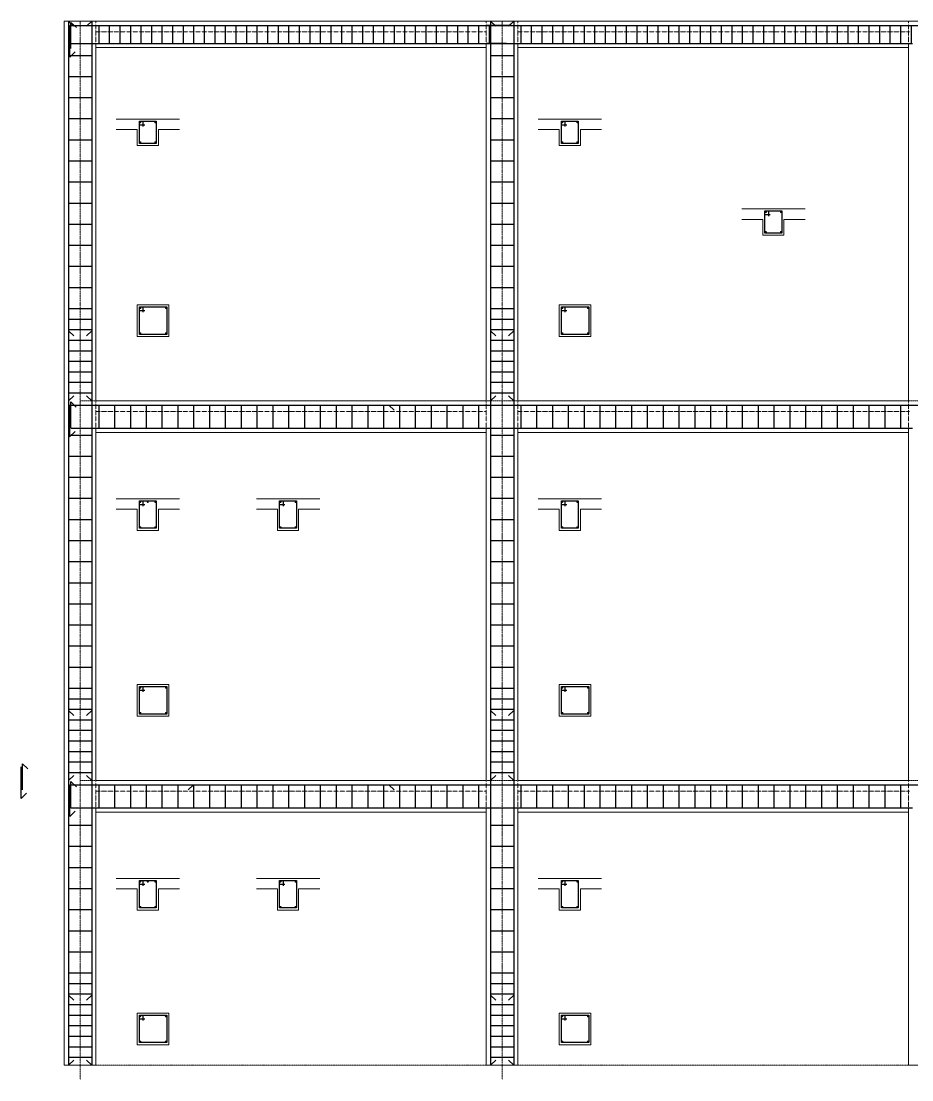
# Model space of a CAD drawing. Extents: x -79995 to 347433, y -157641 to 104789.
# Drawn here: x -71492 to -63050, y 21104 to 31143 of the extents above; entities that cross this region are included whole.
import ezdxf

# ---------------------------------------------------------------- set-up
doc = ezdxf.new("R2010")
doc.units = 0
doc.linetypes.add('ACAD_ISO03W100', pattern=[30, 12, -18])
doc.linetypes.add('ACAD_ISO10W100', pattern=[18, 12, -3, 0, -3])
for name, color, linetype, lineweight in [('NÉT KHUẤT KC', 4, 'CONTINUOUS', 9), ('NÉT THẤY KC', 7, 'CONTINUOUS', 20), ('NÉT ĐẬM Cốt thép - các nét cần nhấn mạnh', 1, 'CONTINUOUS', 30), ('TEXT NHỎ KC Dim - Ghi chú', 3, 'CONTINUOUS', 18), ('TRUC', 24, 'CONTINUOUS', 0)]:
    doc.layers.add(name, color=color, linetype=linetype, lineweight=lineweight)

# ---------------------------------------------------------------- blocks, each defined once
blk = doc.blocks.new('A$Ca5e4a220')
at = {"layer": 'NÉT ĐẬM Cốt thép - các nét cần nhấn mạnh'}
for p, q in [((51, 9900), (0, 9852)), ((51, 9900), (51, 0)), ((51, 0), (0, 48))]:
    blk.add_line(p, q, dxfattribs=at)
blk = doc.blocks.new('*U1927')
at = {"layer": 'NÉT ĐẬM Cốt thép - các nét cần nhấn mạnh'}
blk.add_line((-110, 0), (110, 0), dxfattribs=at)
blk = doc.blocks.new('*U1928')
at = {"layer": 'NÉT ĐẬM Cốt thép - các nét cần nhấn mạnh', "color": 0, "linetype": 'ByBlock', "lineweight": -2, "transparency": 16777216}
for p in [(0, 2200), (0, 2000), (0, 1800), (0, 1600), (0, 1400), (0, 1200), (0, 1000), (0, 800), (0, 600), (0, 400), (0, 200), (0, 0)]:
    blk.add_blockref('*U1927', p, dxfattribs=at)
blk = doc.blocks.new('*U1929')
at = {"layer": 'NÉT ĐẬM Cốt thép - các nét cần nhấn mạnh'}
blk.add_line((-110, 0), (110, 0), dxfattribs=at)
blk = doc.blocks.new('*U1930')
at = {"layer": 'NÉT ĐẬM Cốt thép - các nét cần nhấn mạnh', "color": 0, "linetype": 'ByBlock', "lineweight": -2, "transparency": 16777216}
for p in [(0, 600), (0, 400), (0, 200), (0, 0)]:
    blk.add_blockref('*U1929', p, dxfattribs=at)
blk = doc.blocks.new('*U1931')
at = {"layer": 'NÉT ĐẬM Cốt thép - các nét cần nhấn mạnh'}
blk.add_line((-110, 0), (110, 0), dxfattribs=at)
blk = doc.blocks.new('*U1932')
at = {"layer": 'NÉT ĐẬM Cốt thép - các nét cần nhấn mạnh', "color": 0, "linetype": 'ByBlock', "lineweight": -2, "transparency": 16777216}
for p in [(0, 3200), (0, 3000), (0, 2800), (0, 2600), (0, 2400), (0, 2200), (0, 2000), (0, 1800), (0, 1600), (0, 1400), (0, 1200), (0, 1000), (0, 800), (0, 600), (0, 400), (0, 200), (0, 0)]:
    blk.add_blockref('*U1931', p, dxfattribs=at)
blk = doc.blocks.new('*U1933')
at = {"layer": 'NÉT ĐẬM Cốt thép - các nét cần nhấn mạnh'}
blk.add_line((-110, 0), (110, 0), dxfattribs=at)
blk = doc.blocks.new('*U1934')
at = {"layer": 'NÉT ĐẬM Cốt thép - các nét cần nhấn mạnh', "color": 0, "linetype": 'ByBlock', "lineweight": -2, "transparency": 16777216}
for p in [(0, 600), (0, 400), (0, 200), (0, 0)]:
    blk.add_blockref('*U1933', p, dxfattribs=at)
blk = doc.blocks.new('*U1935')
at = {"layer": 'NÉT ĐẬM Cốt thép - các nét cần nhấn mạnh'}
blk.add_line((-110, 0), (110, 0), dxfattribs=at)
blk = doc.blocks.new('*U1936')
at = {"layer": 'NÉT ĐẬM Cốt thép - các nét cần nhấn mạnh', "color": 0, "linetype": 'ByBlock', "lineweight": -2, "transparency": 16777216}
for p in [(0, 3200), (0, 3000), (0, 2800), (0, 2600), (0, 2400), (0, 2200), (0, 2000), (0, 1800), (0, 1600), (0, 1400), (0, 1200), (0, 1000), (0, 800), (0, 600), (0, 400), (0, 200), (0, 0)]:
    blk.add_blockref('*U1935', p, dxfattribs=at)
blk = doc.blocks.new('*U1937')
at = {"layer": 'NÉT ĐẬM Cốt thép - các nét cần nhấn mạnh'}
blk.add_line((-110, 0), (110, 0), dxfattribs=at)
blk = doc.blocks.new('*U1938')
at = {"layer": 'NÉT ĐẬM Cốt thép - các nét cần nhấn mạnh', "color": 0, "linetype": 'ByBlock', "lineweight": -2, "transparency": 16777216}
for p in [(0, 600), (0, 400), (0, 200), (0, 0)]:
    blk.add_blockref('*U1937', p, dxfattribs=at)
blk = doc.blocks.new('*U1939')
at = {"layer": 'NÉT ĐẬM Cốt thép - các nét cần nhấn mạnh'}
blk.add_line((-110, 0), (110, 0), dxfattribs=at)
blk = doc.blocks.new('*U1940')
at = {"layer": 'NÉT ĐẬM Cốt thép - các nét cần nhấn mạnh', "color": 0, "linetype": 'ByBlock', "lineweight": -2, "transparency": 16777216}
for p in [(0, 2200), (0, 2000), (0, 1800), (0, 1600), (0, 1400), (0, 1200), (0, 1000), (0, 800), (0, 600), (0, 400), (0, 200), (0, 0)]:
    blk.add_blockref('*U1939', p, dxfattribs=at)
blk = doc.blocks.new('*U1941')
at = {"layer": 'NÉT ĐẬM Cốt thép - các nét cần nhấn mạnh'}
blk.add_line((-110, 0), (110, 0), dxfattribs=at)
blk = doc.blocks.new('*U1942')
at = {"layer": 'NÉT ĐẬM Cốt thép - các nét cần nhấn mạnh', "color": 0, "linetype": 'ByBlock', "lineweight": -2, "transparency": 16777216}
for p in [(0, 600), (0, 400), (0, 200), (0, 0)]:
    blk.add_blockref('*U1941', p, dxfattribs=at)
blk = doc.blocks.new('*U1947')
at = {"layer": 'NÉT ĐẬM Cốt thép - các nét cần nhấn mạnh'}
blk.add_line((-110, 0), (110, 0), dxfattribs=at)
blk = doc.blocks.new('*U1948')
at = {"layer": 'NÉT ĐẬM Cốt thép - các nét cần nhấn mạnh', "color": 0, "linetype": 'ByBlock', "lineweight": -2, "transparency": 16777216}
for p in [(0, 3200), (0, 3000), (0, 2800), (0, 2600), (0, 2400), (0, 2200), (0, 2000), (0, 1800), (0, 1600), (0, 1400), (0, 1200), (0, 1000), (0, 800), (0, 600), (0, 400), (0, 200), (0, 0)]:
    blk.add_blockref('*U1947', p, dxfattribs=at)
blk = doc.blocks.new('*U1949')
at = {"layer": 'NÉT ĐẬM Cốt thép - các nét cần nhấn mạnh'}
blk.add_line((-110, 0), (110, 0), dxfattribs=at)
blk = doc.blocks.new('*U1950')
at = {"layer": 'NÉT ĐẬM Cốt thép - các nét cần nhấn mạnh', "color": 0, "linetype": 'ByBlock', "lineweight": -2, "transparency": 16777216}
for p in [(0, 600), (0, 400), (0, 200), (0, 0)]:
    blk.add_blockref('*U1949', p, dxfattribs=at)
blk = doc.blocks.new('*U1943')
at = {"layer": 'NÉT ĐẬM Cốt thép - các nét cần nhấn mạnh'}
blk.add_line((-110, 0), (110, 0), dxfattribs=at)
blk = doc.blocks.new('*U1944')
at = {"layer": 'NÉT ĐẬM Cốt thép - các nét cần nhấn mạnh', "color": 0, "linetype": 'ByBlock', "lineweight": -2, "transparency": 16777216}
for p in [(0, 3200), (0, 3000), (0, 2800), (0, 2600), (0, 2400), (0, 2200), (0, 2000), (0, 1800), (0, 1600), (0, 1400), (0, 1200), (0, 1000), (0, 800), (0, 600), (0, 400), (0, 200), (0, 0)]:
    blk.add_blockref('*U1943', p, dxfattribs=at)
blk = doc.blocks.new('*U1945')
at = {"layer": 'NÉT ĐẬM Cốt thép - các nét cần nhấn mạnh'}
blk.add_line((-110, 0), (110, 0), dxfattribs=at)
blk = doc.blocks.new('*U1946')
at = {"layer": 'NÉT ĐẬM Cốt thép - các nét cần nhấn mạnh', "color": 0, "linetype": 'ByBlock', "lineweight": -2, "transparency": 16777216}
for p in [(0, 600), (0, 400), (0, 200), (0, 0)]:
    blk.add_blockref('*U1945', p, dxfattribs=at)
blk = doc.blocks.new('*U1987')
at = {"layer": 'NÉT ĐẬM Cốt thép - các nét cần nhấn mạnh'}
blk.add_line((-110, 0), (110, 0), dxfattribs=at)
blk = doc.blocks.new('*U1988')
at = {"layer": 'NÉT ĐẬM Cốt thép - các nét cần nhấn mạnh', "color": 0, "linetype": 'ByBlock', "lineweight": -2, "transparency": 16777216}
for p in [(0, 3600), (0, 3450), (0, 3300), (0, 3150), (0, 3000), (0, 2850), (0, 2700), (0, 2550), (0, 2400), (0, 2250), (0, 2100), (0, 1950), (0, 1800), (0, 1650), (0, 1500), (0, 1350), (0, 1200), (0, 1050), (0, 900), (0, 750), (0, 600), (0, 450), (0, 300), (0, 150), (0, 0)]:
    blk.add_blockref('*U1987', p, dxfattribs=at)
blk = doc.blocks.new('*U1989')
at = {"layer": 'NÉT ĐẬM Cốt thép - các nét cần nhấn mạnh'}
blk.add_line((-110, 0), (110, 0), dxfattribs=at)
blk = doc.blocks.new('*U1990')
at = {"layer": 'NÉT ĐẬM Cốt thép - các nét cần nhấn mạnh', "color": 0, "linetype": 'ByBlock', "lineweight": -2, "transparency": 16777216}
for p in [(0, 3600), (0, 3450), (0, 3300), (0, 3150), (0, 3000), (0, 2850), (0, 2700), (0, 2550), (0, 2400), (0, 2250), (0, 2100), (0, 1950), (0, 1800), (0, 1650), (0, 1500), (0, 1350), (0, 1200), (0, 1050), (0, 900), (0, 750), (0, 600), (0, 450), (0, 300), (0, 150), (0, 0)]:
    blk.add_blockref('*U1989', p, dxfattribs=at)
blk = doc.blocks.new('*U1995')
at = {"layer": 'NÉT ĐẬM Cốt thép - các nét cần nhấn mạnh'}
blk.add_line((-110, 0), (110, 0), dxfattribs=at)
blk = doc.blocks.new('*U1996')
at = {"layer": 'NÉT ĐẬM Cốt thép - các nét cần nhấn mạnh', "color": 0, "linetype": 'ByBlock', "lineweight": -2, "transparency": 16777216}
for p in [(0, 3600), (0, 3450), (0, 3300), (0, 3150), (0, 3000), (0, 2850), (0, 2700), (0, 2550), (0, 2400), (0, 2250), (0, 2100), (0, 1950), (0, 1800), (0, 1650), (0, 1500), (0, 1350), (0, 1200), (0, 1050), (0, 900), (0, 750), (0, 600), (0, 450), (0, 300), (0, 150), (0, 0)]:
    blk.add_blockref('*U1995', p, dxfattribs=at)
blk = doc.blocks.new('*U1997')
at = {"layer": 'NÉT ĐẬM Cốt thép - các nét cần nhấn mạnh'}
blk.add_line((-110, 0), (110, 0), dxfattribs=at)
blk = doc.blocks.new('*U1998')
at = {"layer": 'NÉT ĐẬM Cốt thép - các nét cần nhấn mạnh', "color": 0, "linetype": 'ByBlock', "lineweight": -2, "transparency": 16777216}
for p in [(0, 3600), (0, 3450), (0, 3300), (0, 3150), (0, 3000), (0, 2850), (0, 2700), (0, 2550), (0, 2400), (0, 2250), (0, 2100), (0, 1950), (0, 1800), (0, 1650), (0, 1500), (0, 1350), (0, 1200), (0, 1050), (0, 900), (0, 750), (0, 600), (0, 450), (0, 300), (0, 150), (0, 0)]:
    blk.add_blockref('*U1997', p, dxfattribs=at)
blk = doc.blocks.new('*U2001')
at = {"layer": 'NÉT ĐẬM Cốt thép - các nét cần nhấn mạnh'}
blk.add_line((-110, 0), (61, 0), dxfattribs=at)
blk = doc.blocks.new('*U2002')
at = {"layer": 'NÉT ĐẬM Cốt thép - các nét cần nhấn mạnh', "color": 0, "linetype": 'ByBlock', "lineweight": -2, "transparency": 16777216}
for p in [(0, 3700), (0, 3600), (0, 3500), (0, 3400), (0, 3300), (0, 3200), (0, 3100), (0, 3000), (0, 2900), (0, 2800), (0, 2700), (0, 2600), (0, 2500), (0, 2400), (0, 2300), (0, 2200), (0, 2100), (0, 2000), (0, 1900), (0, 1800), (0, 1700), (0, 1600), (0, 1500), (0, 1400), (0, 1300), (0, 1200), (0, 1100), (0, 1000), (0, 900), (0, 800), (0, 700), (0, 600), (0, 500), (0, 400), (0, 300), (0, 200), (0, 100), (0, 0)]:
    blk.add_blockref('*U2001', p, dxfattribs=at)
blk = doc.blocks.new('*U2005')
at = {"layer": 'NÉT ĐẬM Cốt thép - các nét cần nhấn mạnh'}
blk.add_line((-110, 0), (61, 0), dxfattribs=at)
blk = doc.blocks.new('*U2006')
at = {"layer": 'NÉT ĐẬM Cốt thép - các nét cần nhấn mạnh', "color": 0, "linetype": 'ByBlock', "lineweight": -2, "transparency": 16777216}
for p in [(0, 3700), (0, 3600), (0, 3500), (0, 3400), (0, 3300), (0, 3200), (0, 3100), (0, 3000), (0, 2900), (0, 2800), (0, 2700), (0, 2600), (0, 2500), (0, 2400), (0, 2300), (0, 2200), (0, 2100), (0, 2000), (0, 1900), (0, 1800), (0, 1700), (0, 1600), (0, 1500), (0, 1400), (0, 1300), (0, 1200), (0, 1100), (0, 1000), (0, 900), (0, 800), (0, 700), (0, 600), (0, 500), (0, 400), (0, 300), (0, 200), (0, 100), (0, 0)]:
    blk.add_blockref('*U2005', p, dxfattribs=at)
blk = doc.blocks.new('A$C11ba0f39')
at = {"layer": 'NÉT ĐẬM Cốt thép - các nét cần nhấn mạnh'}
for p, q in [((12, 80), (12, 329)), ((12, 329), (63, 281)), ((0, 0), (0, 300)), ((0, 0), (51, 48))]:
    blk.add_line(p, q, dxfattribs=at)

msp = doc.modelspace()

# ---------------------------------------------------------------- linework, layer by layer
at = {"layer": 'NÉT KHUẤT KC', "linetype": 'ACAD_ISO03W100', "ltscale": 0.2}
for p, q in [((-70783.379, 31142.935), (-70783.379, 21242.935)), ((-67083.379, 31142.935), (-67083.379, 21242.935)), ((-66783.379, 31142.935), (-66783.379, 21242.935)), ((-63083.379, 31142.935), (-63083.379, 21242.935)), ((-70783.379, 31042.935), (-67083.379, 31042.935)), ((-66783.379, 31042.935), (-63071.079, 31042.935)), ((-70783.379, 27442.935), (-67083.379, 27442.935)), ((-66783.379, 27442.935), (-63071.079, 27442.935)), ((-70783.379, 23842.935), (-67083.379, 23842.935)), ((-66783.379, 23842.935), (-63071.079, 23842.935))]:
    msp.add_line(p, q, dxfattribs=at)
at = {"layer": 'NÉT THẤY KC'}
for p, q in [((-71083.379, 31142.935), (-71083.379, 21242.935)), ((-71083.379, 31142.935), (-56783.379, 31142.935)), ((-70783.379, 31142.935), (-67083.379, 31142.935)), ((-66783.379, 31142.935), (-63071.079, 31142.935)), ((-70783.379, 30892.935), (-70783.379, 27542.935)), ((-70783.379, 30892.935), (-67083.379, 30892.935)), ((-67083.379, 30892.935), (-67083.379, 27542.935)), ((-66783.379, 30892.935), (-66783.379, 27542.935)), ((-66783.379, 30892.935), (-63083.379, 30892.935)), ((-63083.379, 30892.935), (-63083.379, 27542.935)), ((-70591.909, 30214.352), (-69991.909, 30214.352)), ((-66591.909, 30214.352), (-65991.909, 30214.352)), ((-70591.909, 30114.352), (-70391.909, 30114.352)), ((-70391.909, 29964.352), (-70391.909, 30114.352)), ((-70191.909, 30114.352), (-69991.909, 30114.352)), ((-70191.909, 30114.352), (-70191.909, 29964.352)), ((-66591.909, 30114.352), (-66391.909, 30114.352)), ((-66391.909, 29964.352), (-66391.909, 30114.352)), ((-66191.909, 30114.352), (-65991.909, 30114.352)), ((-66191.909, 30114.352), (-66191.909, 29964.352)), ((-70391.909, 29964.352), (-70191.909, 29964.352)), ((-66391.909, 29964.352), (-66191.909, 29964.352)), ((-64662.282, 29363.38), (-64062.282, 29363.38)), ((-64662.282, 29263.38), (-64462.282, 29263.38)), ((-64462.282, 29113.38), (-64462.282, 29263.38)), ((-64262.282, 29263.38), (-64062.282, 29263.38)), ((-64262.282, 29263.38), (-64262.282, 29113.38)), ((-64462.282, 29113.38), (-64262.282, 29113.38)), ((-70091.909, 28452.873), (-70391.909, 28452.873)), ((-66091.909, 28452.873), (-66391.909, 28452.873)), ((-70783.379, 27542.935), (-67083.379, 27542.935)), ((-70783.379, 27542.935), (-67083.379, 27542.935)), ((-66783.379, 27542.935), (-63083.379, 27542.935)), ((-66783.379, 27542.935), (-63083.379, 27542.935)), ((-70783.379, 27242.935), (-67083.379, 27242.935)), ((-70783.379, 27242.935), (-70783.379, 23942.935)), ((-70783.379, 27242.935), (-67083.379, 27242.935)), ((-67083.379, 27242.935), (-67083.379, 23942.935)), ((-66783.379, 27242.935), (-63083.379, 27242.935)), ((-66783.379, 27242.935), (-66783.379, 23942.935)), ((-66783.379, 27242.935), (-63083.379, 27242.935)), ((-63083.379, 27242.935), (-63083.379, 23942.935)), ((-70591.909, 26614.352), (-69991.909, 26614.352)), ((-69262.857, 26614.352), (-68662.857, 26614.352)), ((-66591.909, 26614.352), (-65991.909, 26614.352)), ((-70591.909, 26514.352), (-70391.909, 26514.352)), ((-70391.909, 26314.352), (-70391.909, 26514.352)), ((-70191.909, 26514.352), (-69991.909, 26514.352)), ((-70191.909, 26514.352), (-70191.909, 26314.352)), ((-69262.857, 26514.352), (-69062.857, 26514.352)), ((-69062.857, 26314.352), (-69062.857, 26514.352)), ((-68862.857, 26514.352), (-68662.857, 26514.352)), ((-68862.857, 26514.352), (-68862.857, 26314.352)), ((-66591.909, 26514.352), (-66391.909, 26514.352)), ((-66391.909, 26314.352), (-66391.909, 26514.352)), ((-66191.909, 26514.352), (-65991.909, 26514.352)), ((-66191.909, 26514.352), (-66191.909, 26314.352)), ((-70391.909, 26314.352), (-70191.909, 26314.352)), ((-69062.857, 26314.352), (-68862.857, 26314.352)), ((-66391.909, 26314.352), (-66191.909, 26314.352)), ((-70091.909, 24852.873), (-70391.909, 24852.873)), ((-66091.909, 24852.873), (-66391.909, 24852.873)), ((-70783.379, 23942.935), (-67083.379, 23942.935)), ((-66783.379, 23942.935), (-63083.379, 23942.935)), ((-70783.379, 23642.935), (-67083.379, 23642.935)), ((-70783.379, 23642.935), (-70783.379, 21242.935)), ((-67083.379, 23642.935), (-67083.379, 21242.935)), ((-66783.379, 23642.935), (-66783.379, 21242.935)), ((-66783.379, 23642.935), (-63083.379, 23642.935)), ((-63083.379, 23642.935), (-63083.379, 21242.935)), ((-70591.909, 23014.352), (-69991.909, 23014.352)), ((-69262.857, 23014.352), (-68662.857, 23014.352)), ((-66591.909, 23014.352), (-65991.909, 23014.352)), ((-70591.909, 22914.352), (-70391.909, 22914.352)), ((-70391.909, 22714.352), (-70391.909, 22914.352)), ((-70191.909, 22914.352), (-69991.909, 22914.352)), ((-70191.909, 22914.352), (-70191.909, 22714.352)), ((-69262.857, 22914.352), (-69062.857, 22914.352)), ((-69062.857, 22714.352), (-69062.857, 22914.352)), ((-68862.857, 22914.352), (-68662.857, 22914.352)), ((-68862.857, 22914.352), (-68862.857, 22714.352)), ((-66591.909, 22914.352), (-66391.909, 22914.352)), ((-66391.909, 22714.352), (-66391.909, 22914.352)), ((-66191.909, 22914.352), (-65991.909, 22914.352)), ((-66191.909, 22914.352), (-66191.909, 22714.352)), ((-70391.909, 22714.352), (-70191.909, 22714.352)), ((-69062.857, 22714.352), (-68862.857, 22714.352)), ((-66391.909, 22714.352), (-66191.909, 22714.352)), ((-70091.909, 21737.384), (-70391.909, 21737.384)), ((-66091.909, 21737.384), (-66391.909, 21737.384)), ((-71083.379, 21242.935), (-70783.379, 21242.935)), ((-67083.379, 21242.935), (-66783.379, 21242.935)), ((-63083.379, 21242.935), (-62783.379, 21242.935))]:
    msp.add_line(p, q, dxfattribs=at)
for points in [[(-70391.909, 28452.873), (-70091.909, 28452.873), (-70091.909, 28152.873), (-70391.909, 28152.873)], [(-66391.909, 28452.873), (-66091.909, 28452.873), (-66091.909, 28152.873), (-66391.909, 28152.873)], [(-70391.909, 24852.873), (-70091.909, 24852.873), (-70091.909, 24552.873), (-70391.909, 24552.873)], [(-66391.909, 24852.873), (-66091.909, 24852.873), (-66091.909, 24552.873), (-66391.909, 24552.873)], [(-70391.909, 21737.384), (-70091.909, 21737.384), (-70091.909, 21437.384), (-70391.909, 21437.384)], [(-66391.909, 21737.384), (-66091.909, 21737.384), (-66091.909, 21437.384), (-66391.909, 21437.384)]]:
    msp.add_lwpolyline(points, close=True, dxfattribs=at)
at = {"layer": 'NÉT ĐẬM Cốt thép - các nét cần nhấn mạnh'}
for p, q in [((-71032.303, 31102.923), (-56833.374, 31103.171)), ((-66843.379, 31102.994), (-67082.813, 31102.998)), ((-67023.379, 31102.994), (-66783.945, 31102.998)), ((-71020.581, 30932.11), (-63043.379, 30932.11)), ((-66893.384, 30932.11), (-67082.813, 30932.11)), ((-66973.374, 30932.11), (-66783.945, 30932.11)), ((-70371.909, 30161.19), (-70321.562, 30161.19)), ((-70338.747, 30194.352), (-70338.747, 30144.005)), ((-66371.909, 30161.19), (-66321.562, 30161.19)), ((-66338.747, 30194.352), (-66338.747, 30144.005)), ((-64409.12, 29343.38), (-64409.12, 29293.033)), ((-64442.282, 29310.218), (-64391.935, 29310.218)), ((-70338.747, 28432.873), (-70338.747, 28382.525)), ((-66338.747, 28432.873), (-66338.747, 28382.525)), ((-70371.909, 28399.711), (-70321.562, 28399.711)), ((-66371.909, 28399.711), (-66321.562, 28399.711)), ((-71043.379, 28206.372), (-70992.563, 28158.229)), ((-71043.379, 28206.372), (-70992.563, 28158.229)), ((-70823.379, 28206.372), (-70874.195, 28158.229)), ((-70823.379, 28206.372), (-70874.195, 28158.229)), ((-67043.379, 28206.372), (-66992.563, 28158.229)), ((-67043.379, 28206.372), (-66992.563, 28158.229)), ((-66823.379, 28206.372), (-66874.195, 28158.229)), ((-66823.379, 28206.372), (-66874.195, 28158.229)), ((-71043.379, 27542.935), (-70992.563, 27591.078)), ((-71043.379, 27542.935), (-70992.563, 27591.078)), ((-70823.379, 27542.935), (-70874.195, 27591.078)), ((-70823.379, 27542.935), (-70874.195, 27591.078)), ((-67043.379, 27542.935), (-66992.563, 27591.078)), ((-67043.379, 27542.935), (-66992.563, 27591.078)), ((-66823.379, 27542.935), (-66874.195, 27591.078)), ((-66823.379, 27542.935), (-66874.195, 27591.078)), ((-67957.563, 27454.833), (-68008.379, 27502.976)), ((-71019.892, 27282.935), (-63043.379, 27282.935)), ((-70371.909, 26561.19), (-70321.562, 26561.19)), ((-70338.747, 26594.352), (-70338.747, 26544.005)), ((-69042.857, 26561.19), (-68992.51, 26561.19)), ((-69009.695, 26594.352), (-69009.695, 26544.005)), ((-66371.909, 26561.19), (-66321.562, 26561.19)), ((-66338.747, 26594.352), (-66338.747, 26544.005)), ((-70371.909, 24799.711), (-70321.562, 24799.711)), ((-70338.747, 24832.873), (-70338.747, 24782.525)), ((-66371.909, 24799.711), (-66321.562, 24799.711)), ((-66338.747, 24832.873), (-66338.747, 24782.525)), ((-71043.379, 24606.372), (-70992.563, 24558.229)), ((-70823.379, 24606.372), (-70874.195, 24558.229)), ((-67043.379, 24606.372), (-66992.563, 24558.229)), ((-66823.379, 24606.372), (-66874.195, 24558.229)), ((-71043.379, 23942.935), (-70992.563, 23991.078)), ((-70823.379, 23942.935), (-70874.195, 23991.078)), ((-69909.258, 23854.833), (-69858.442, 23902.976)), ((-67957.501, 23854.833), (-68008.316, 23902.976)), ((-67043.379, 23942.935), (-66992.563, 23991.078)), ((-66823.379, 23942.935), (-66874.195, 23991.078)), ((-71020.581, 23682.935), (-63043.379, 23682.935)), ((-70338.747, 22994.352), (-70338.747, 22944.005)), ((-69009.695, 22994.352), (-69009.695, 22944.005)), ((-66338.747, 22994.352), (-66338.747, 22944.005)), ((-70371.909, 22961.19), (-70321.562, 22961.19)), ((-69042.857, 22961.19), (-68992.51, 22961.19)), ((-66371.909, 22961.19), (-66321.562, 22961.19)), ((-71043.379, 21906.372), (-70992.563, 21858.229)), ((-70823.379, 21906.372), (-70874.195, 21858.229)), ((-67043.379, 21906.372), (-66992.563, 21858.229)), ((-66823.379, 21906.372), (-66874.195, 21858.229)), ((-70371.909, 21684.222), (-70321.562, 21684.222)), ((-70338.747, 21717.384), (-70338.747, 21667.037)), ((-66371.909, 21684.222), (-66321.562, 21684.222)), ((-66338.747, 21717.384), (-66338.747, 21667.037)), ((-71043.379, 21242.935), (-70992.563, 21291.078)), ((-70823.379, 21242.935), (-70874.195, 21291.078)), ((-67043.379, 21242.935), (-66992.563, 21291.078)), ((-66823.379, 21242.935), (-66874.195, 21291.078))]:
    msp.add_line(p, q, dxfattribs=at)
at = {"layer": 'NÉT ĐẬM Cốt thép - các nét cần nhấn mạnh', "const_width": 10}
for points in [[(-70368.244, 30184.587, 1), (-70358.244, 30184.587, 1)], [(-70215.574, 30184.587, -1), (-70225.574, 30184.587, -1)], [(-66368.244, 30184.587, 1), (-66358.244, 30184.587, 1)], [(-66215.574, 30184.587, -1), (-66225.574, 30184.587, -1)], [(-70368.244, 29994.118, -1), (-70358.244, 29994.118, -1)], [(-70215.574, 29994.118, 1), (-70225.574, 29994.118, 1)], [(-66368.244, 29994.118, -1), (-66358.244, 29994.118, -1)], [(-66215.574, 29994.118, 1), (-66225.574, 29994.118, 1)], [(-64438.617, 29333.614, 1), (-64428.617, 29333.614, 1)], [(-64285.947, 29333.614, -1), (-64295.947, 29333.614, -1)], [(-64438.617, 29143.146, -1), (-64428.617, 29143.146, -1)], [(-64285.947, 29143.146, 1), (-64295.947, 29143.146, 1)], [(-70368.244, 28423.107, 1), (-70358.244, 28423.107, 1)], [(-70115.574, 28423.107, -1), (-70125.574, 28423.107, -1)], [(-66368.244, 28423.107, 1), (-66358.244, 28423.107, 1)], [(-66115.574, 28423.107, -1), (-66125.574, 28423.107, -1)], [(-70368.244, 28182.638, -1), (-70358.244, 28182.638, -1)], [(-70115.574, 28182.638, 1), (-70125.574, 28182.638, 1)], [(-66368.244, 28182.638, -1), (-66358.244, 28182.638, -1)], [(-66115.574, 28182.638, 1), (-66125.574, 28182.638, 1)], [(-70368.244, 26584.587, 1), (-70358.244, 26584.587, 1)], [(-70287.162, 26584.587, -1), (-70297.162, 26584.587, -1)], [(-70215.574, 26584.587, -1), (-70225.574, 26584.587, -1)], [(-69039.192, 26584.587, 1), (-69029.192, 26584.587, 1)], [(-68886.522, 26584.587, -1), (-68896.522, 26584.587, -1)], [(-66368.244, 26584.587, 1), (-66358.244, 26584.587, 1)], [(-66215.574, 26584.587, -1), (-66225.574, 26584.587, -1)], [(-70368.244, 26344.118, -1), (-70358.244, 26344.118, -1)], [(-70215.574, 26344.118, 1), (-70225.574, 26344.118, 1)], [(-69039.192, 26344.118, -1), (-69029.192, 26344.118, -1)], [(-68886.522, 26344.118, 1), (-68896.522, 26344.118, 1)], [(-66368.244, 26344.118, -1), (-66358.244, 26344.118, -1)], [(-66215.574, 26344.118, 1), (-66225.574, 26344.118, 1)], [(-70368.244, 24823.107, 1), (-70358.244, 24823.107, 1)], [(-70115.574, 24823.107, -1), (-70125.574, 24823.107, -1)], [(-66368.244, 24823.107, 1), (-66358.244, 24823.107, 1)], [(-66115.574, 24823.107, -1), (-66125.574, 24823.107, -1)], [(-70368.244, 24582.638, -1), (-70358.244, 24582.638, -1)], [(-70115.574, 24582.638, 1), (-70125.574, 24582.638, 1)], [(-66368.244, 24582.638, -1), (-66358.244, 24582.638, -1)], [(-66115.574, 24582.638, 1), (-66125.574, 24582.638, 1)], [(-70368.244, 22984.587, 1), (-70358.244, 22984.587, 1)], [(-70287.162, 22984.587, -1), (-70297.162, 22984.587, -1)], [(-70215.574, 22984.587, -1), (-70225.574, 22984.587, -1)], [(-69039.192, 22984.587, 1), (-69029.192, 22984.587, 1)], [(-68886.522, 22984.587, -1), (-68896.522, 22984.587, -1)], [(-66368.244, 22984.587, 1), (-66358.244, 22984.587, 1)], [(-66215.574, 22984.587, -1), (-66225.574, 22984.587, -1)], [(-70368.244, 22744.118, -1), (-70358.244, 22744.118, -1)], [(-70215.574, 22744.118, 1), (-70225.574, 22744.118, 1)], [(-69039.192, 22744.118, -1), (-69029.192, 22744.118, -1)], [(-68886.522, 22744.118, 1), (-68896.522, 22744.118, 1)], [(-66368.244, 22744.118, -1), (-66358.244, 22744.118, -1)], [(-66215.574, 22744.118, 1), (-66225.574, 22744.118, 1)], [(-70368.244, 21707.618, 1), (-70358.244, 21707.618, 1)], [(-70115.574, 21707.618, -1), (-70125.574, 21707.618, -1)], [(-66368.244, 21707.618, 1), (-66358.244, 21707.618, 1)], [(-66115.574, 21707.618, -1), (-66125.574, 21707.618, -1)], [(-70368.244, 21467.149, -1), (-70358.244, 21467.149, -1)], [(-70115.574, 21467.149, 1), (-70125.574, 21467.149, 1)], [(-66368.244, 21467.149, -1), (-66358.244, 21467.149, -1)], [(-66115.574, 21467.149, 1), (-66125.574, 21467.149, 1)]]:
    msp.add_lwpolyline(points, format="xyb", close=True, dxfattribs=at)
at = {"layer": 'NÉT ĐẬM Cốt thép - các nét cần nhấn mạnh'}
for points in [[(-70211.909, 29984.352), (-70371.909, 29984.352), (-70371.909, 30194.352), (-70211.909, 30194.352)], [(-66211.909, 29984.352), (-66371.909, 29984.352), (-66371.909, 30194.352), (-66211.909, 30194.352)], [(-64282.282, 29133.38), (-64442.282, 29133.38), (-64442.282, 29343.38), (-64282.282, 29343.38)], [(-70371.909, 28432.873), (-70111.909, 28432.873), (-70111.909, 28172.873), (-70371.909, 28172.873)], [(-66371.909, 28432.873), (-66111.909, 28432.873), (-66111.909, 28172.873), (-66371.909, 28172.873)], [(-70211.909, 26334.352), (-70371.909, 26334.352), (-70371.909, 26594.352), (-70211.909, 26594.352)], [(-68882.857, 26334.352), (-69042.857, 26334.352), (-69042.857, 26594.352), (-68882.857, 26594.352)], [(-66211.909, 26334.352), (-66371.909, 26334.352), (-66371.909, 26594.352), (-66211.909, 26594.352)], [(-70371.909, 24832.873), (-70111.909, 24832.873), (-70111.909, 24572.873), (-70371.909, 24572.873)], [(-66371.909, 24832.873), (-66111.909, 24832.873), (-66111.909, 24572.873), (-66371.909, 24572.873)], [(-70211.909, 22734.352), (-70371.909, 22734.352), (-70371.909, 22994.352), (-70211.909, 22994.352)], [(-68882.857, 22734.352), (-69042.857, 22734.352), (-69042.857, 22994.352), (-68882.857, 22994.352)], [(-66211.909, 22734.352), (-66371.909, 22734.352), (-66371.909, 22994.352), (-66211.909, 22994.352)], [(-70371.909, 21717.384), (-70111.909, 21717.384), (-70111.909, 21457.384), (-70371.909, 21457.384)], [(-66371.909, 21717.384), (-66111.909, 21717.384), (-66111.909, 21457.384), (-66371.909, 21457.384)]]:
    msp.add_lwpolyline(points, close=True, dxfattribs=at)
for points in [[(-71032.24, 27202.923), (-71032.647, 27502.923), (-56833.374, 27503.171), (-56833.374, 27203.171)], [(-71032.178, 23602.923), (-71032.022, 23902.923), (-56833.374, 23903.171), (-56833.374, 23603.171)]]:
    msp.add_lwpolyline(points, dxfattribs=at)
at = {"layer": 'TRUC', "linetype": 'ACAD_ISO10W100'}
for p, q in [((-56783.379, 31142.935), (-71033.379, 31142.935)), ((-56783.379, 27542.935), (-70933.379, 27542.935)), ((-56783.379, 23942.935), (-70933.379, 23942.935)), ((-56783.379, 21242.935), (-71033.379, 21242.935))]:
    msp.add_line(p, q, dxfattribs=at)
at = {"layer": 'TRUC', "linetype": 'ACAD_ISO10W100', "ltscale": 0.2}
for points in [[(-70933.379, 31142.935), (-70933.379, 21104.427)], [(-66933.379, 31142.935), (-66933.379, 21104.427)]]:
    msp.add_lwpolyline(points, dxfattribs=at)

# ---------------------------------------------------------------- block references
at = {"layer": 'NÉT THẤY KC', "xscale": -1}
for p in [(-70992.563, 21242.935), (-66992.563, 21242.935)]:
    msp.add_blockref('A$Ca5e4a220', p, dxfattribs=at)
at = {"layer": 'NÉT THẤY KC'}
for p in [(-70874.195, 21242.935), (-66874.195, 21242.935)]:
    msp.add_blockref('A$Ca5e4a220', p, dxfattribs=at)
at = {"layer": 'NÉT ĐẬM Cốt thép - các nét cần nhấn mạnh', "rotation": 270}
for name, p in [('*U2002', (-70757.422, 30992.935)), ('*U2006', (-66757.422, 30992.935)), ('*U1996', (-70757.422, 27392.935)), ('*U1998', (-66757.422, 27392.935)), ('*U1988', (-70757.422, 23792.935)), ('*U1990', (-66757.422, 23792.935))]:
    msp.add_blockref(name, p, dxfattribs=at)
at = {"layer": 'NÉT ĐẬM Cốt thép - các nét cần nhấn mạnh'}
for name, p in [('*U1936', (-70933.379, 27618.499)), ('*U1944', (-66933.379, 27618.499)), ('*U1938', (-70933.379, 27718.499)), ('*U1946', (-66933.379, 27718.499)), ('*U1932', (-70933.379, 24018.499)), ('*U1948', (-66933.379, 24018.499)), ('*U1934', (-70933.379, 24118.499)), ('*U1950', (-66933.379, 24118.499)), ('*U1928', (-70933.379, 21318.499)), ('*U1940', (-66933.379, 21318.499)), ('*U1930', (-70933.379, 21418.499)), ('*U1942', (-66933.379, 21418.499))]:
    msp.add_blockref(name, p, dxfattribs=at)
at = {"layer": 'TEXT NHỎ KC Dim - Ghi chú'}
for p in [(-71032.303, 30802.923), (-71032.647, 27202.923), (-71492.101, 23773.167), (-71032.022, 23602.923)]:
    msp.add_blockref('A$C11ba0f39', p, dxfattribs=at)

doc.saveas('drawing.dxf')
